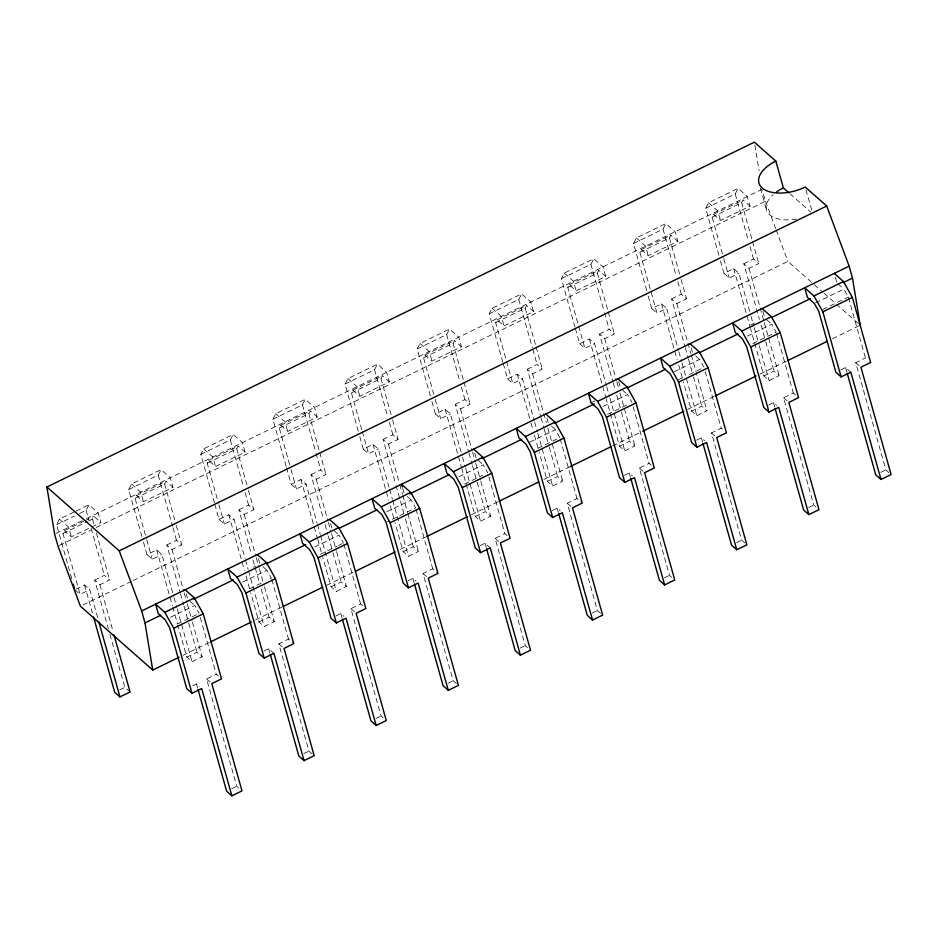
<?xml version="1.0" encoding="UTF-8"?>
<svg xmlns="http://www.w3.org/2000/svg" width="938" height="938" viewBox="0 0 938 938"><rect width="100%" height="100%" fill="white"/><g stroke="black" fill="none" stroke-linecap="round" stroke-linejoin="round"><path stroke-width="0.7" stroke-dasharray="4.69 3.52" d="M71.745 578.676L56.573 524.694L59.434 519.148L74.841 511.644M97.634 617.497L89.802 589.639L80.082 594.364L62.975 533.488L64.405 530.72L83.67 521.34M79.671 513.426L86.097 510.295L88.958 504.761L98.185 512.91L100.87 522.454L71.347 536.853L64.405 530.72M88.653 520.977L92.499 519.101L93.941 516.334L100.87 522.454M141.908 536.606L128.682 489.542L131.543 484.008L161.078 469.61L170.306 477.759L172.991 487.314L143.467 501.701L136.526 495.581L135.095 498.348L146.375 538.471M128.682 489.542L158.205 475.156L161.078 469.61M135.095 498.348L164.619 483.949L166.049 481.182L172.991 487.314M214.415 502.838L200.802 454.391L203.663 448.856L233.187 434.47L242.426 442.619L245.099 452.163L215.576 466.549L208.635 460.429L207.204 463.196L218.484 503.319M200.802 454.391L230.326 440.004L233.187 434.47M207.204 463.196L236.728 448.81L238.17 446.042L245.099 452.163M286.137 466.315L272.911 419.251L275.772 413.717L305.307 399.318L314.535 407.467L317.22 417.011L287.696 431.41L280.755 425.277L279.325 428.056L290.604 468.168M272.911 419.251L302.435 404.853L305.307 399.318M279.325 428.056L308.848 413.658L310.279 410.891L317.22 417.011M358.257 431.163L345.032 384.099L347.892 378.565L377.416 364.179L386.655 372.316L389.329 381.872L359.805 396.258L352.864 390.138L351.433 392.905L361.939 430.261M345.032 384.099L374.555 369.713L377.416 364.179M351.433 392.905L380.969 378.518L382.399 375.739L389.329 381.872M430.366 396.024L417.14 348.959L420.001 343.414L449.536 329.027L458.764 337.176L461.449 346.72L431.926 361.107L424.984 354.986L423.554 357.753L434.833 397.876M417.14 348.959L446.664 334.561L449.536 329.027M423.554 357.753L453.077 343.367L454.508 340.6L461.449 346.72M502.874 362.256L489.261 313.808L492.122 308.274L521.645 293.875L530.885 302.024L533.558 311.58L504.034 325.967L497.093 319.846L495.663 322.613L506.168 359.969M489.261 313.808L518.784 299.421L521.645 293.875M495.663 322.613L525.198 308.215L526.628 305.448L533.558 311.58M574.994 327.104L561.37 278.656L564.23 273.122L593.766 258.736L602.993 266.884L605.678 276.429L576.155 290.815L569.214 284.695L567.783 287.462L578.277 324.818M561.37 278.656L590.905 264.27L593.766 258.736M567.783 287.462L597.307 273.075L598.737 270.308L605.678 276.429M646.716 290.581L633.49 243.517L636.351 237.971L665.874 223.584L675.114 231.733L677.799 241.277L648.264 255.675L641.322 249.543L639.892 252.31L657.01 313.186L666.719 308.461L678.467 350.249M633.49 243.517L663.014 229.118L665.874 223.584M639.892 252.31L669.427 237.924L670.858 235.157L677.799 241.277M718.93 255.382L705.693 208.318L708.565 202.784L738.089 188.386L747.316 196.534L750.001 206.09L720.478 220.477L713.537 214.356L712.106 217.124L723.386 257.247M705.693 208.318L735.228 193.932L738.089 188.386M712.106 217.124L741.63 202.725L743.072 199.958L750.001 206.09M76.119 511.022L88.958 504.761M56.573 524.694L74.536 515.923M55.905 533.523L85.358 519.171M86.636 518.538L762.113 189.335M84.948 520.707L93.941 516.334M136.526 495.581L166.049 481.182M208.635 460.429L238.17 446.042M280.755 425.277L310.279 410.891M352.864 390.138L382.399 375.739M424.984 354.986L454.508 340.6M497.093 319.846L526.628 305.448M569.214 284.695L598.737 270.308M641.322 249.543L670.858 235.157M713.537 214.356L743.072 199.958M62.975 533.488L87.363 521.598M59.305 545.459L90.927 530.052M96.192 527.484L765.478 201.295L762.488 190.66M76.072 589.158L84.561 585.019L89.802 589.639M94.668 580.094L104.388 575.357L109.617 579.977L99.909 584.702L94.668 580.094L108.374 628.847M143.467 542.141L146.973 554.604L156.681 549.867L161.911 554.487L173.659 596.275M166.788 544.943L176.496 540.206L181.726 544.826L172.017 549.562L166.788 544.943L180.096 592.312M214.802 504.222L219.082 519.453L228.79 514.716L234.031 519.335L244.994 558.345M238.897 509.791L248.617 505.066L253.846 509.686L244.138 514.411L238.897 509.791L251.431 554.37M286.536 467.699L291.202 484.301L300.91 479.576L306.14 484.196L317.103 523.205M311.017 474.651L320.726 469.915L325.955 474.534L316.247 479.271L311.017 474.651L323.551 519.23M359.817 436.698L363.311 449.161L373.019 444.424L378.26 449.044L389.223 488.053M383.126 439.5L392.846 434.775L398.075 439.383L388.367 444.12L383.126 439.5L395.66 484.078M431.926 401.558L435.431 414.01L445.14 409.285L450.369 413.904L462.117 455.692M455.247 404.36L464.955 399.623L470.184 404.243L460.476 408.968L455.247 404.36L468.566 451.717M503.26 363.639L507.54 378.87L517.248 374.133L522.489 378.753L534.238 420.541M527.367 369.209L537.075 364.472L542.305 369.091L532.596 373.828L527.367 369.209L540.675 416.578M575.381 328.488L579.661 343.718L589.369 338.981L594.598 343.601L606.347 385.401M599.476 334.057L609.184 329.332L614.413 333.951L604.705 338.677L599.476 334.057L612.795 381.426M648.275 296.115L651.769 308.567L661.489 303.842L666.719 308.461M671.596 298.917L681.305 294.18L686.534 298.8L676.826 303.537L671.596 298.917L684.904 346.274M720.478 260.916L723.984 273.38L733.692 268.643L738.933 273.263L750.681 315.062M743.799 263.719L753.507 258.982L758.748 263.601L749.04 268.338L743.799 263.719L759.463 319.448M146.973 554.604L152.202 559.224L161.911 554.487M219.082 519.453L224.323 524.072L234.031 519.335M291.202 484.301L296.431 488.921L306.14 484.196M363.311 449.161L368.552 453.781L378.26 449.044M435.431 414.01L440.661 418.629L450.369 413.904M507.54 378.87L512.781 383.49L522.489 378.753M579.661 343.718L584.89 348.338L594.598 343.601M723.984 273.38L729.213 278L738.933 273.263M83.048 604.94L131.801 581.185M133.114 580.54L787.897 261.409L813.105 283.663M253.588 567.244L256.156 566.001M591.057 402.777L594.903 400.901M750.693 324.97L754.539 323.094M170.341 617.321L194.741 605.432L199.184 613.393M242.555 582.135L266.943 570.245L271.399 578.207L268.831 579.45M314.676 546.983L339.064 535.094L343.507 543.055M386.784 511.831L411.172 499.954L415.628 507.904L387.382 521.669M458.905 476.692L483.293 464.802L487.737 472.764M529.736 442.173L555.402 429.651L559.857 437.612L534.179 450.123M603.134 406.4L627.522 394.511L631.966 402.472M673.965 371.87L699.631 359.36L704.086 367.321L687.39 375.458M747.363 336.097L771.751 324.22L776.195 332.169L751.807 344.058M815.626 302.833L843.872 289.068L848.315 297.029L865.422 357.906L867.521 359.746M177.364 624.028L197.895 614.027M249.567 588.841L263.695 581.959M320.397 554.311L337.094 546.186M338.372 545.553L342.229 543.677M464.627 484.02L482.601 475.261M607.578 414.35L629.398 403.715M678.409 379.831L682.254 377.955M822.638 309.54L848.315 297.029M183.039 655.287L209.385 642.448M255.499 619.971L281.846 607.132M326.647 585.3L352.993 572.461M400.42 549.34L425.453 537.146M471.568 514.669L497.914 501.83M544.028 479.353L570.374 466.514M612.537 445.96L641.522 431.832M687.636 409.367L713.982 396.516M760.097 374.051L786.443 361.2M832.557 338.735L858.903 325.885M119.771 689.817L124.824 687.355L130.054 691.974M186.826 657.139L196.933 652.215L202.174 656.835L192.067 661.759L186.826 657.139L177.821 625.095M258.947 621.988L269.054 617.063L274.283 621.683L264.176 626.607L258.947 621.988L250.727 592.734M331.067 586.848L341.174 581.912L346.403 586.531L336.296 591.468L331.067 586.848L322.836 557.582M403.176 551.696L413.283 546.772L418.512 551.392L408.405 556.316L403.176 551.696L394.957 522.443M475.296 516.545L485.403 511.62L490.633 516.24L480.526 521.165L475.296 516.545L461.977 469.188M547.405 481.405L557.512 476.481L562.741 481.1L552.634 486.025L547.405 481.405L539.186 452.151M619.526 446.254L629.633 441.329L634.862 445.949L624.755 450.873L619.526 446.254L606.206 398.885M691.634 411.114L701.741 406.177L706.971 410.797L696.864 415.733L691.634 411.114L683.415 381.848M763.849 375.915L773.956 370.991L779.185 375.61L769.078 380.535L763.849 375.915L750.529 328.546M192.841 685.701L196.476 683.931L199.618 686.698M238.827 788.119L236.739 786.267L206.583 679.006L216.291 674.27L219.433 677.037M263.836 651.101L268.69 648.733L273.919 653.352M312.084 753.847L308.942 751.08L278.797 643.808L288.505 639.071L292.691 642.776M335.945 615.949L340.799 613.593L343.941 616.36M383.161 717.781L381.063 715.929L350.906 608.656L360.626 603.931L363.756 606.698M408.065 580.81L412.919 578.441L416.062 581.208M456.314 683.556L453.183 680.789L423.026 573.517L432.735 568.78L436.92 572.473M480.174 545.658L485.028 543.29L490.269 547.909M527.391 647.49L525.292 645.637L495.135 538.365L504.855 533.64L510.084 538.26M552.294 510.518L557.149 508.15L560.291 510.917M600.543 613.264L597.412 610.486L567.256 503.225L576.964 498.488L581.15 502.182M624.403 475.367L629.257 472.998L632.4 475.777M671.62 577.187L669.521 575.346L639.376 468.074L649.084 463.337L652.215 466.116M696.524 440.215L701.378 437.858L704.52 440.626M744.772 542.973L741.641 540.194L711.485 432.922L721.193 428.197L723.292 430.038M768.632 405.075L773.498 402.707L776.629 405.474M815.849 506.895L813.75 505.054L783.605 397.782L793.314 393.045L798.543 397.665M840.753 369.924L845.607 367.555L850.836 372.175M889.001 472.67L885.871 469.903L855.714 362.631L865.422 357.906M231.686 788.741L236.739 786.267M303.889 753.542L308.942 751.08M376.009 718.391L381.063 715.929M448.13 683.251L453.183 680.789M520.238 648.099L525.292 645.637M592.359 612.948L597.412 610.486M664.467 577.808L669.521 575.346M736.588 542.656L741.641 540.194M808.697 507.517L813.75 505.054M880.817 472.365L885.871 469.903M789.913 193.709L810.608 211.965M837.915 283.815L843.872 289.068M814.196 284.624L822.966 292.363M824.056 293.324L859.126 324.278M708.565 202.784L717.793 210.933L720.478 220.477M855.714 362.631L859.9 366.324M766.792 319.835L771.751 324.22M636.351 237.971L645.579 246.119L648.264 255.675M783.605 397.782L788.835 402.402M651.769 308.567L657.01 313.186M695.668 355.865L699.631 359.36M564.23 273.122L573.47 281.271L576.155 290.815M711.485 432.922L715.671 436.627M622.562 390.138L627.522 394.511M492.122 308.274L501.349 316.423L504.034 325.967M639.376 468.074L643.562 471.767M551.438 426.157L555.402 429.651M420.001 343.414L429.241 351.562L431.926 361.107M567.256 503.225L572.485 507.845M478.333 460.429L483.293 464.802M347.892 378.565L357.12 386.714L359.805 396.258M495.135 538.365L499.333 542.058M407.209 496.448L411.172 499.954M275.772 413.717L285.011 421.854L287.696 431.41M423.026 573.517L428.256 578.136M334.104 530.72L339.064 535.094M203.663 448.856L212.891 457.005L215.576 466.549M350.906 608.656L355.092 612.362M262.98 566.74L266.943 570.245M131.543 484.008L140.782 492.157L143.467 501.701M278.797 643.808L284.026 648.428M189.781 601.059L194.741 605.432M59.434 519.148L68.662 527.297L71.347 536.853M206.583 679.006L210.769 682.7M74.852 589.744L80.082 594.364M765.478 201.295L775.667 228.614M776.183 229.986L787.897 261.409M835.395 277.484L836.931 282.948M806 189.757L812.027 211.214M845.607 367.555L846.78 371.741M760.448 188.128L766.862 210.921M741.63 202.725L752.135 240.081M752.522 241.465L758.748 263.601M776.582 333.553L793.314 393.045M735.228 193.932L748.454 240.996M750.013 246.53L753.507 258.982M762.899 311.275L764.81 318.088M749.04 268.338L763.919 321.277M764.306 322.672L779.185 375.61M761.035 325.017L765.338 340.342M765.736 341.737L773.956 370.991M751.068 316.446L753.812 326.201M754.199 327.596L758.901 344.316M759.288 345.712L769.078 380.535M773.498 402.707L774.671 406.881M733.692 268.643L750.142 327.151M723.773 258.63L729.213 278M669.427 237.924L680.707 278.047M681.094 279.43L686.534 298.8M705.247 371.471L721.193 428.197M663.014 229.118L676.239 276.182M677.799 281.728L681.305 294.18M691.165 347.787L692.701 353.239M676.826 303.537L690.919 353.685M691.318 355.08L706.971 410.797M685.291 347.67L688.035 357.425M688.433 358.82L693.123 375.54M693.522 376.924L701.741 406.177M678.854 351.644L681.598 361.4M681.985 362.795L696.864 415.733M701.378 437.858L702.55 442.033M661.489 303.842L677.142 359.559M678.713 365.14L683.016 380.465M597.307 273.075L607.812 310.431M608.199 311.815L614.413 333.951M633.138 406.611L649.084 463.337M590.905 264.27L604.131 311.334M604.518 312.717L609.184 329.332M618.67 381.567L620.581 388.379M604.705 338.677L616.454 380.476M616.852 381.86L618.412 387.441M619.983 393.01L634.862 445.949M613.182 382.821L615.14 389.786M616.712 395.355L621.015 410.68M621.402 412.075L629.633 441.329M606.745 386.796L609.477 396.54M609.876 397.935L624.755 450.873M629.257 472.998L630.442 477.184M589.369 338.981L605.819 397.501M578.664 326.201L584.89 348.338M525.198 308.215L535.692 345.571M536.079 346.954L542.305 369.091M560.244 438.996L576.964 498.488M518.784 299.421L532.397 347.869M532.796 349.253L537.075 364.472M546.936 418.078L548.472 423.53M532.596 373.828L546.303 422.581M547.862 428.162L562.741 481.1M541.062 417.961L543.806 427.716M544.204 429.112L548.894 445.831M549.293 447.227L557.512 476.481M534.625 421.936L537.368 431.691M537.755 433.086L552.634 486.025M557.149 508.15L558.321 512.324M517.248 374.133L530.568 421.502M530.955 422.897L532.913 429.862M534.484 435.431L538.787 450.756M506.555 361.353L512.781 383.49M453.077 343.367L463.583 380.722M463.97 382.106L470.184 404.243M488.909 476.914L504.855 533.64M446.664 334.561L459.901 381.625M461.449 387.16L464.955 399.623M474.816 453.218L476.352 458.682M460.476 408.968L472.224 450.768M472.623 452.163L475.355 461.906M475.754 463.302L480.455 480.022M480.842 481.417L490.633 516.24M468.953 453.113L472.084 464.263M472.471 465.647L476.785 480.971M477.172 482.367L485.403 511.62M462.516 457.087L465.248 466.843M465.647 468.226L480.526 521.165M485.028 543.29L486.212 547.475M445.14 409.285L461.59 467.792M435.22 399.26L440.661 418.629M380.969 378.518L392.236 418.629M392.635 420.013L398.075 439.383M416.015 509.287L432.735 568.78M374.555 369.713L387.781 416.777M389.34 422.311L392.846 434.775M402.707 488.37L404.243 493.822M388.367 444.12L399.33 483.129M399.717 484.524L402.461 494.267M402.848 495.663L407.549 512.383M407.948 513.778L418.512 551.392M396.059 485.474L403.891 513.332M405.451 518.913L413.283 546.772M389.61 489.448L392.354 499.204M392.741 500.587L408.405 556.316M412.919 578.441L414.092 582.615M373.019 444.424L388.684 500.153M390.255 505.723L394.558 521.047M362.326 431.644L368.552 453.781M308.848 413.658L319.354 451.014M319.741 452.397L325.955 474.534M343.894 544.439L360.626 603.931M302.435 404.853L315.672 451.917M316.059 453.3L320.726 469.915M330.586 523.521L332.122 528.973M316.247 479.271L327.995 521.059M328.394 522.454L331.126 532.209M331.524 533.593L336.226 550.313M336.613 551.708L346.403 586.531M325.111 524.799L327.854 534.554M328.241 535.95L332.556 551.274M332.943 552.658L341.174 581.912M317.501 524.588L320.245 534.343M320.632 535.739L336.296 591.468M340.799 613.593L341.983 617.767M300.91 479.576L317.361 538.084M317.748 539.479L322.449 556.199M290.991 469.551L296.431 488.921M236.728 448.81L248.007 488.933M248.406 490.316L253.846 509.686M271.786 579.59L288.505 639.071M230.326 440.004L243.552 487.068M245.111 492.602L248.617 505.066M258.478 558.661L260.014 564.113M244.138 514.411L255.886 556.211M256.273 557.606L259.017 567.349M259.404 568.745L264.106 585.464M264.493 586.86L274.283 621.683M253.002 559.951L259.65 583.635M261.221 589.205L269.054 617.063M245.381 559.74L248.124 569.495M248.511 570.89L264.176 626.607M268.69 648.733L269.863 652.918M228.79 514.716L244.455 570.445M246.026 576.014L250.329 591.339M218.871 504.703L224.323 524.072M164.619 483.949L174.726 519.922M176.285 525.456L181.726 544.826M200.345 617.544L216.291 674.27M158.205 475.156L172.604 526.37M172.991 527.754L176.496 540.206M186.263 593.86L187.412 597.952M172.017 549.562L183.766 591.35M184.165 592.746L186.897 602.501M187.295 603.896L191.985 620.604M192.384 622L202.174 656.835M180.495 593.695L183.625 604.846M184.012 606.241L188.327 621.566M188.714 622.961L196.933 652.215M174.046 597.67L176.79 607.425M177.188 608.821L192.067 661.759M196.476 683.931L197.648 688.105M156.681 549.867L172.346 605.596M172.733 606.98L177.434 623.7M146.762 539.854L152.202 559.224M92.499 519.101L94.445 526.019M96.391 532.936L109.617 579.977M86.097 510.295L88.817 519.992M91.15 528.293L104.388 575.357M99.909 584.702L113.217 632.071M109.945 634.416L124.824 687.355M84.561 585.019L92.393 612.877M754.856 145.038L759.065 170.751M796.62 219.07A32.853 17.412 -15.7 0 1 768.961 214.063A32.853 17.412 -15.7 0 1 773.111 194.694"/><path stroke-width="1.41" d="M179.088 657.221L152.73 670.06L80.41 606.229L57.992 546.104L54.627 534.144L46.9 486.998L754.387 142.177L775.843 161.125L783.382 187.94L788.835 192.747M46.9 486.998L119.22 550.829L826.706 206.02L849.136 266.146L852.49 278.105L860.216 325.252M152.73 670.06L145.003 622.914L141.65 610.955L849.136 266.146M231.862 795.823L201.705 688.551L191.997 693.276L186.768 688.656L169.661 627.792L165.205 619.83L158.276 613.698L155.591 604.154L164.818 612.303L194.342 597.916L203.241 613.827L221.532 678.889L211.812 683.626L241.969 790.886L231.862 795.823L226.633 791.203L198.047 689.5M304.076 760.624L273.919 653.352L264.211 658.089L258.982 653.469L241.863 592.593L237.42 584.632L230.478 578.512L227.793 568.967L237.033 577.116L266.556 562.718L275.455 578.64L293.735 643.691L284.026 648.428L314.183 755.7L304.076 760.624L298.835 756.005L270.25 654.302M376.185 725.473L346.04 618.212L336.332 622.938L331.091 618.318L313.984 557.442L309.54 549.492L302.599 543.36L299.914 533.816L309.141 541.965L338.677 527.578L347.564 543.489L365.855 608.551L356.147 613.276L386.292 720.548L376.185 725.473L370.956 720.853L342.37 619.162M448.305 690.333L418.149 583.061L408.44 587.798L403.211 583.178L386.093 522.302L381.649 514.341L374.708 508.22L372.023 498.664L381.262 506.813L410.785 492.427L419.685 508.337L437.964 573.399L428.256 578.136L458.412 685.408L448.305 690.333L443.076 685.713L414.479 584.011M520.414 655.181L490.269 547.909L480.561 552.646L475.32 548.027L458.213 487.15L453.769 479.189L446.828 473.069L444.143 463.524L453.371 471.673L482.906 457.275L491.793 473.198L510.084 538.26L500.376 542.985L530.521 650.257L520.414 655.181L515.185 650.562L486.599 548.871M592.535 620.03L562.378 512.769L552.67 517.495L547.44 512.875L530.322 451.999L525.878 444.049L518.937 437.917L516.263 428.373L525.491 436.522L555.015 422.135L563.914 438.046L582.193 503.108L572.485 507.845L602.642 615.105L592.535 620.03L587.305 615.422L558.72 513.719M664.643 584.89L634.498 477.618L624.79 482.355L619.549 477.735L602.442 416.859L597.998 408.898L591.057 402.777L588.372 393.233L597.6 401.382L627.135 386.984L636.023 402.906L654.314 467.956L644.605 472.693L674.75 579.965L664.643 584.89L659.414 580.27L630.828 478.568M736.764 549.738L706.607 442.478L696.899 447.203L691.669 442.584L674.551 381.707L670.107 373.758L663.166 367.626L660.493 358.082L669.72 366.23L699.244 351.844L708.143 367.755L726.422 432.817L716.714 437.542L746.871 544.814L736.764 549.738L731.534 545.119L702.949 443.428M808.873 514.599L778.728 407.327L769.019 412.063L763.778 407.444L746.671 346.568L742.228 338.606L735.286 332.486L732.601 322.93L741.829 331.079L771.364 316.692L780.252 332.603L798.543 397.665L788.835 402.402L818.98 509.674L808.873 514.599L803.643 509.979L775.058 408.276M880.993 479.447L850.836 372.175L841.128 376.912L835.899 372.292L818.792 311.416L814.336 303.455L807.395 297.334L804.722 287.79L813.95 295.939L843.473 281.541L852.372 297.463L870.663 362.525L860.943 367.25L891.1 474.522L880.993 479.447L875.764 474.827L847.178 373.136M145.003 622.914L160.82 615.211M193.756 599.159L233.281 579.895M266.216 563.844L305.741 544.579M338.677 528.516L376.888 509.897M409.824 493.845L449.349 474.581M482.284 458.53L521.809 439.265M554.745 423.214L594.27 403.95M627.205 387.898L665.417 369.279M699.666 352.582L737.878 333.963M772.126 317.267L810.338 298.647M843.274 282.596L852.49 278.105M191.997 693.276L173.718 628.226L203.241 613.827M264.211 658.089L245.92 593.027L275.455 578.64M336.332 622.938L318.041 557.876L347.564 543.489M408.44 587.798L390.149 522.736L419.685 508.337M480.561 552.646L462.27 487.584L491.793 473.198M552.67 517.495L534.379 452.444L563.914 438.046M624.79 482.355L606.499 417.293L636.023 402.906M696.899 447.203L678.608 382.141L708.143 367.755M769.019 412.063L750.728 347.001L780.252 332.603M841.128 376.912L822.849 311.85L852.372 297.463M210.698 641.803L251.548 621.906M283.17 606.487L322.695 587.223M355.631 571.172L395.156 551.907M426.767 536.501L467.616 516.592M499.227 501.185L538.752 481.921M570.374 466.514L611.213 446.605M642.835 431.199L683.685 411.29M715.295 395.883L756.145 375.974M787.756 360.567L827.281 341.303M93.566 617.052L114.717 692.279L119.947 696.899L130.054 691.974L114.002 634.862M826.706 206.02L805.25 187.072A32.853 17.412 -15.7 0 1 762.16 187.94A32.853 17.412 -15.7 0 1 775.843 161.125M834.245 273.392L843.473 281.541M762.125 308.543L771.364 316.692M690.016 343.695L699.244 351.844M617.896 378.835L627.135 386.984M545.787 413.986L555.015 422.135M473.667 449.126L482.906 457.275M410.785 492.427L401.558 484.278L402.32 487.01M329.437 519.429L338.677 527.578M257.329 554.569L266.556 562.718M185.114 589.768L194.342 597.916M813.95 295.939L822.849 311.85M741.829 331.079L750.728 347.001M669.72 366.23L678.608 382.141M597.6 401.382L606.499 417.293M525.491 436.522L534.379 452.444M453.371 471.673L462.27 487.584M381.262 506.813L390.149 522.736M309.141 541.965L318.041 557.876M237.033 577.116L245.92 593.027M164.818 612.303L173.718 628.226M119.22 550.829L141.65 610.955M98.807 621.671L119.947 696.899M73.293 584.21L74.465 588.361M776.535 191.962A32.853 17.412 -15.7 0 1 783.382 187.94"/></g></svg>
